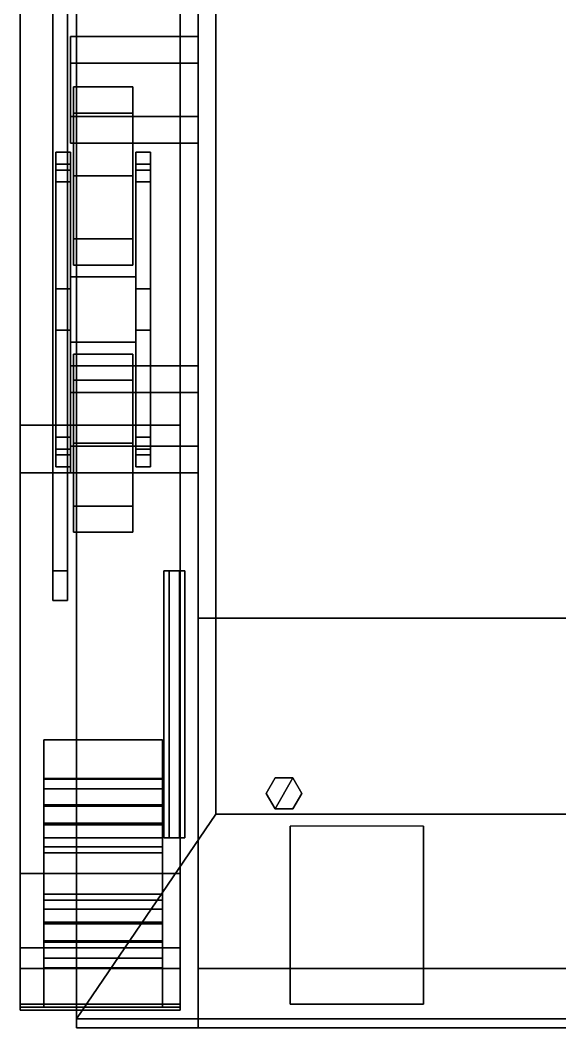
# Model space of a CAD drawing. Header units: millimetres. Extents: x -1.9 to 3, y -4.6 to 12.
# Drawn here: x -1.82 to 0, y -4.58 to -1.185 of the extents above; entities that cross this region are included whole.
import ezdxf

# ---------------------------------------------------------------- set-up
doc = ezdxf.new("R2010")
doc.units = ezdxf.units.MM
for name, color, linetype in [('bogie', 5, 'Continuous'), ('tracks', 3, 'Continuous'), ('wheels', 2, 'Continuous')]:
    doc.layers.add(name, color=color, linetype=linetype)

msp = doc.modelspace()

# ---------------------------------------------------------------- linework, layer by layer
for points in [[(-1.22, 4.22, 0.52), (-1.22, -3.2, 0.52), (-1.22, -3.2, 1.64), (-1.22, 4.47, 1.64)], [(1.22, 4.22, 0.52), (1.22, -3.2, 0.52), (-1.22, -3.2, 0.52), (-1.22, 4.22, 0.52)], [(-1.71, 1.13, 0.48), (-1.71, -3.04, 0.48), (-1.71, -3.04, 1.3), (-1.71, 1.13, 1.3)], [(-1.66, 1.13, 0.48), (-1.66, -3.04, 0.48), (-1.71, -3.04, 0.48), (-1.71, 1.13, 0.48)], [(-1.71, 1.13, 1.3), (-1.71, -3.04, 1.3), (-1.66, -3.04, 1.3), (-1.66, 1.13, 1.3)], [(-1.66, -3.04, 1.3), (-1.66, -3.04, 0.48), (-1.66, 1.13, 0.48), (-1.66, 1.13, 1.3)], [(-1.71, -3.04, 0.48), (-1.71, -3.14, 0.53), (-1.71, -3.14, 1.22), (-1.71, -3.04, 1.3)], [(-1.71, -3.04, 1.3), (-1.71, -3.14, 1.22), (-1.66, -3.14, 1.22), (-1.66, -3.04, 1.3)], [(-1.66, -3.04, 0.48), (-1.66, -3.14, 0.53), (-1.71, -3.14, 0.53), (-1.71, -3.04, 0.48)], [(-1.66, -3.14, 1.22), (-1.66, -3.14, 0.53), (-1.66, -3.04, 0.48), (-1.66, -3.04, 1.3)], [(-1.3175, -3.04, 0.9703), (-1.335, -3.04, 0.94), (-1.335, -3.94, 0.94), (-1.3175, -3.94, 0.9703)], [(-1.335, -3.04, 0.94), (-1.3175, -3.04, 0.9097), (-1.3175, -3.94, 0.9097), (-1.335, -3.94, 0.94)], [(-1.2825, -3.04, 0.9703), (-1.3175, -3.04, 0.9703), (-1.3175, -3.94, 0.9703), (-1.2825, -3.94, 0.9703)], [(-1.3175, -3.04, 0.9097), (-1.2825, -3.04, 0.9097), (-1.2825, -3.94, 0.9097), (-1.3175, -3.94, 0.9097)], [(-1.265, -3.04, 0.94), (-1.2825, -3.04, 0.9703), (-1.2825, -3.94, 0.9703), (-1.265, -3.94, 0.94)], [(-1.2825, -3.04, 0.9097), (-1.265, -3.04, 0.94), (-1.265, -3.94, 0.94), (-1.2825, -3.94, 0.9097)], [(-1.71, -3.14, 1.22), (-1.71, -3.14, 0.53), (-1.66, -3.14, 0.53), (-1.66, -3.14, 1.22)], [(-1.22, -3.2, 0.52), (-1.22, -4.38, 0.67), (-1.22, -4.58, 1.12), (-1.22, -3.2, 1.64)], [(1.22, -3.2, 0.52), (1.22, -4.38, 0.67), (-1.22, -4.38, 0.67), (-1.22, -3.2, 0.52)], [(-1.22, -3.2, 1.64), (-1.22, -4.58, 1.12), (-1.22, -4.58, 1.64), (-1.22, -3.2, 1.64)], [(-0.96, -3.738, 3.35), (-0.99, -3.79, 3.35), (-0.99, -3.79, 3.56), (-0.96, -3.738, 3.56)], [(-0.96, -3.738, 3.56), (-0.99, -3.79, 3.56), (-0.96, -3.842, 3.56), (-0.9, -3.738, 3.56)], [(-0.9, -3.738, 3.35), (-0.96, -3.738, 3.35), (-0.96, -3.738, 3.56), (-0.9, -3.738, 3.56)], [(-0.9, -3.738, 3.56), (-0.96, -3.842, 3.56), (-0.9, -3.842, 3.56), (-0.87, -3.79, 3.56)], [(-0.87, -3.79, 3.35), (-0.9, -3.738, 3.35), (-0.9, -3.738, 3.56), (-0.87, -3.79, 3.56)], [(-0.99, -3.79, 3.35), (-0.96, -3.842, 3.35), (-0.96, -3.842, 3.56), (-0.99, -3.79, 3.56)], [(-0.9, -3.842, 3.35), (-0.87, -3.79, 3.35), (-0.87, -3.79, 3.56), (-0.9, -3.842, 3.56)], [(-0.96, -3.842, 3.35), (-0.9, -3.842, 3.35), (-0.9, -3.842, 3.56), (-0.96, -3.842, 3.56)], [(-0.91, -4.5, 2.26), (-0.91, -4.5, 2.26), (-0.91, -4.5, 3.3), (-0.91, -3.9, 3.3)], [(-0.91, -3.9, 3.3), (-0.91, -4.5, 3.3), (-0.46, -4.5, 3.3), (-0.46, -3.9, 3.3)], [(-0.46, -4.5, 3.3), (-0.46, -4.5, 2.26), (-0.46, -4.5, 2.26), (-0.46, -3.9, 3.3)], [(-1.22, -4.58, 1.12), (-1.22, -4.38, 0.67), (1.22, -4.38, 0.67), (1.22, -4.58, 1.12)], [(-0.91, -4.5, 3.3), (-0.91, -4.5, 2.26), (-0.46, -4.5, 2.26), (-0.46, -4.5, 3.3)], [(-0.46, -4.5, 2.26), (-0.46, -4.5, 2.26), (-0.91, -4.5, 2.26)], [(-1.22, -4.58, 1.64), (-1.22, -4.58, 1.12), (1.22, -4.58, 1.12), (1.22, -4.58, 1.64)]]:
    msp.add_3dface(points)
at = {"color": 0}
for points in [[(-1.63, 1.13, 1.64), (-1.63, -4.58, 1.64), (-1.63, -4.58, 2.18), (-1.63, 1.13, 2.11)], [(-1.63, 1.13, 2.11), (-1.63, -4.55, 2.1796), (-1.16, -3.86, 3.37), (-1.16, 0.28, 3.35)], [(-1.22, 1.13, 1.64), (-1.22, -4.58, 1.64), (-1.63, -4.58, 1.64), (-1.63, 1.13, 1.64)], [(-1.16, 0.28, 3.35), (-1.16, -3.86, 3.37), (1.16, -3.86, 3.37), (1.16, 0.28, 3.35)], [(-1.16, -3.86, 3.37), (-1.63, -4.55, 2.1796), (1.63, -4.55, 2.1796), (1.16, -3.86, 3.37)], [(-1.63, -4.55, 2.1796), (-1.63, -4.58, 2.18), (1.63, -4.58, 2.18), (1.63, -4.55, 2.1796)], [(-1.63, -4.58, 2.18), (-1.63, -4.58, 1.64), (1.63, -4.58, 1.64), (1.63, -4.58, 2.18)]]:
    msp.add_3dface(points, dxfattribs=at)
at = {"layer": 'bogie'}
for points in [[(-1.65, -1.69, 0.45), (-1.65, -1.63, 0.4), (-1.7, -1.63, 0.4), (-1.7, -1.69, 0.45)], [(-1.7, -1.67, 0.31), (-1.7, -1.63, 0.35), (-1.65, -1.63, 0.35), (-1.65, -1.67, 0.31)], [(-1.65, -1.63, 0.4), (-1.65, -1.63, 0.35), (-1.7, -1.63, 0.35), (-1.7, -1.63, 0.4)], [(-1.7, -1.63, 0.4), (-1.7, -1.63, 0.35), (-1.7, -1.67, 0.31), (-1.7, -1.69, 0.45)], [(-1.65, -1.67, 0.31), (-1.65, -1.63, 0.35), (-1.65, -1.63, 0.4), (-1.65, -1.69, 0.45)], [(-1.38, -1.69, 0.45), (-1.38, -1.63, 0.4), (-1.43, -1.63, 0.4), (-1.43, -1.69, 0.45)], [(-1.43, -1.67, 0.31), (-1.43, -1.63, 0.35), (-1.38, -1.63, 0.35), (-1.38, -1.67, 0.31)], [(-1.38, -1.63, 0.4), (-1.38, -1.63, 0.35), (-1.43, -1.63, 0.35), (-1.43, -1.63, 0.4)], [(-1.43, -1.63, 0.4), (-1.43, -1.63, 0.35), (-1.43, -1.67, 0.31), (-1.43, -1.69, 0.45)], [(-1.38, -1.67, 0.31), (-1.38, -1.63, 0.35), (-1.38, -1.63, 0.4), (-1.38, -1.69, 0.45)], [(-1.65, -1.67, 0.31), (-1.65, -1.73, 0.29), (-1.7, -1.73, 0.29), (-1.7, -1.67, 0.31)], [(-1.7, -1.67, 0.31), (-1.7, -1.73, 0.29), (-1.7, -2.09, 0.24), (-1.7, -1.69, 0.45)], [(-1.7, -2.09, 0.24), (-1.7, -2.23, 0.24), (-1.7, -2.63, 0.45), (-1.7, -1.69, 0.45)], [(-1.7, -1.69, 0.45), (-1.7, -2.63, 0.45), (-1.65, -2.63, 0.45), (-1.65, -1.69, 0.45)], [(-1.65, -2.09, 0.24), (-1.65, -1.73, 0.29), (-1.65, -1.67, 0.31), (-1.65, -1.69, 0.45)], [(-1.65, -2.63, 0.45), (-1.65, -2.23, 0.24), (-1.65, -2.09, 0.24), (-1.65, -1.69, 0.45)], [(-1.38, -1.67, 0.31), (-1.38, -1.73, 0.29), (-1.43, -1.73, 0.29), (-1.43, -1.67, 0.31)], [(-1.43, -1.67, 0.31), (-1.43, -1.73, 0.29), (-1.43, -2.09, 0.24), (-1.43, -1.69, 0.45)], [(-1.43, -1.69, 0.45), (-1.43, -2.63, 0.45), (-1.38, -2.63, 0.45), (-1.38, -1.69, 0.45)], [(-1.43, -2.09, 0.24), (-1.43, -2.23, 0.24), (-1.43, -2.63, 0.45), (-1.43, -1.69, 0.45)], [(-1.38, -2.09, 0.24), (-1.38, -1.73, 0.29), (-1.38, -1.67, 0.31), (-1.38, -1.69, 0.45)], [(-1.38, -2.63, 0.45), (-1.38, -2.23, 0.24), (-1.38, -2.09, 0.24), (-1.38, -1.69, 0.45)], [(-1.7, -2.09, 0.24), (-1.7, -1.73, 0.29), (-1.65, -1.73, 0.29), (-1.65, -2.09, 0.24)], [(-1.43, -2.09, 0.24), (-1.43, -1.73, 0.29), (-1.38, -1.73, 0.29), (-1.38, -2.09, 0.24)], [(-1.65, -2.05, 0.33), (-1.65, -2.27, 0.33), (-1.65, -2.27, 1.17), (-1.65, -2.05, 1.17)], [(-1.65, -2.05, 1.17), (-1.65, -2.27, 1.17), (-1.43, -2.27, 1.17), (-1.43, -2.05, 1.17)], [(-1.43, -2.05, 1.17), (-1.43, -2.05, 0.33), (-1.65, -2.05, 0.33), (-1.65, -2.05, 1.17)], [(-1.43, -2.05, 0.33), (-1.43, -2.27, 0.33), (-1.65, -2.27, 0.33), (-1.65, -2.05, 0.33)], [(-1.43, -2.27, 1.17), (-1.43, -2.27, 0.33), (-1.43, -2.05, 0.33), (-1.43, -2.05, 1.17)], [(-1.65, -2.09, 0.24), (-1.65, -2.23, 0.24), (-1.7, -2.23, 0.24), (-1.7, -2.09, 0.24)], [(-1.38, -2.09, 0.24), (-1.38, -2.23, 0.24), (-1.43, -2.23, 0.24), (-1.43, -2.09, 0.24)], [(-1.7, -2.23, 0.24), (-1.7, -2.59, 0.29), (-1.7, -2.65, 0.31), (-1.7, -2.63, 0.45)], [(-1.65, -2.23, 0.24), (-1.65, -2.59, 0.29), (-1.7, -2.59, 0.29), (-1.7, -2.23, 0.24)], [(-1.65, -2.65, 0.31), (-1.65, -2.59, 0.29), (-1.65, -2.23, 0.24), (-1.65, -2.63, 0.45)], [(-1.43, -2.23, 0.24), (-1.43, -2.59, 0.29), (-1.43, -2.65, 0.31), (-1.43, -2.63, 0.45)], [(-1.38, -2.23, 0.24), (-1.38, -2.59, 0.29), (-1.43, -2.59, 0.29), (-1.43, -2.23, 0.24)], [(-1.38, -2.65, 0.31), (-1.38, -2.59, 0.29), (-1.38, -2.23, 0.24), (-1.38, -2.63, 0.45)], [(-1.65, -2.27, 1.17), (-1.65, -2.27, 0.33), (-1.43, -2.27, 0.33), (-1.43, -2.27, 1.17)], [(-1.7, -2.65, 0.31), (-1.7, -2.59, 0.29), (-1.65, -2.59, 0.29), (-1.65, -2.65, 0.31)], [(-1.43, -2.65, 0.31), (-1.43, -2.59, 0.29), (-1.38, -2.59, 0.29), (-1.38, -2.65, 0.31)], [(-1.7, -2.63, 0.45), (-1.7, -2.69, 0.4), (-1.65, -2.69, 0.4), (-1.65, -2.63, 0.45)], [(-1.7, -2.65, 0.31), (-1.7, -2.69, 0.35), (-1.7, -2.69, 0.4), (-1.7, -2.63, 0.45)], [(-1.65, -2.69, 0.4), (-1.65, -2.69, 0.35), (-1.65, -2.65, 0.31), (-1.65, -2.63, 0.45)], [(-1.43, -2.63, 0.45), (-1.43, -2.69, 0.4), (-1.38, -2.69, 0.4), (-1.38, -2.63, 0.45)], [(-1.43, -2.65, 0.31), (-1.43, -2.69, 0.35), (-1.43, -2.69, 0.4), (-1.43, -2.63, 0.45)], [(-1.38, -2.69, 0.4), (-1.38, -2.69, 0.35), (-1.38, -2.65, 0.31), (-1.38, -2.63, 0.45)], [(-1.65, -2.65, 0.31), (-1.65, -2.69, 0.35), (-1.7, -2.69, 0.35), (-1.7, -2.65, 0.31)], [(-1.38, -2.65, 0.31), (-1.38, -2.69, 0.35), (-1.43, -2.69, 0.35), (-1.43, -2.65, 0.31)], [(-1.7, -2.69, 0.4), (-1.7, -2.69, 0.35), (-1.65, -2.69, 0.35), (-1.65, -2.69, 0.4)], [(-1.43, -2.69, 0.4), (-1.43, -2.69, 0.35), (-1.38, -2.69, 0.35), (-1.38, -2.69, 0.4)]]:
    msp.add_3dface(points, dxfattribs=at)
at = {"layer": 'tracks'}
for points in [[(-1.28, 3.71, 0.06), (-1.28, -2.71, 0.06), (-1.82, -2.71, 0.06), (-1.82, 3.71, 0.06)], [(-1.82, 3.71, 0.06), (-1.82, -2.71, 0.06), (-1.28, -2.71, 0.06), (-1.28, 3.71, 0.06)], [(-1.28, -2.55, 1.45), (-1.28, 1.13, 1.45), (-1.82, 1.13, 1.45), (-1.82, -2.55, 1.45)], [(-1.82, -2.55, 1.45), (-1.82, 1.13, 1.45), (-1.28, 1.13, 1.45), (-1.28, -2.55, 1.45)], [(-1.28, -4.06, 1.5), (-1.28, -2.55, 1.45), (-1.82, -2.55, 1.45), (-1.82, -4.06, 1.5)], [(-1.82, -4.06, 1.5), (-1.82, -2.55, 1.45), (-1.28, -2.55, 1.45), (-1.28, -4.06, 1.5)], [(-1.28, -2.71, 0.06), (-1.28, -4.31, 0.63), (-1.82, -4.31, 0.63), (-1.82, -2.71, 0.06)], [(-1.82, -2.71, 0.06), (-1.82, -4.31, 0.63), (-1.28, -4.31, 0.63), (-1.28, -2.71, 0.06)], [(-1.82, -4.38, 1.38), (-1.82, -4.06, 1.5), (-1.28, -4.06, 1.5), (-1.28, -4.38, 1.38)], [(-1.28, -4.38, 1.38), (-1.28, -4.06, 1.5), (-1.82, -4.06, 1.5), (-1.82, -4.38, 1.38)], [(-1.28, -4.31, 0.63), (-1.28, -4.51, 0.84), (-1.82, -4.51, 0.84), (-1.82, -4.31, 0.63)], [(-1.82, -4.31, 0.63), (-1.82, -4.51, 0.84), (-1.28, -4.51, 0.84), (-1.28, -4.31, 0.63)], [(-1.28, -4.5, 1.22), (-1.28, -4.38, 1.38), (-1.82, -4.38, 1.38), (-1.82, -4.5, 1.22)], [(-1.82, -4.5, 1.22), (-1.82, -4.38, 1.38), (-1.28, -4.38, 1.38), (-1.28, -4.5, 1.22)], [(-1.82, -4.52, 1.03), (-1.82, -4.5, 1.22), (-1.28, -4.5, 1.22), (-1.28, -4.52, 1.03)], [(-1.28, -4.52, 1.03), (-1.28, -4.5, 1.22), (-1.82, -4.5, 1.22), (-1.82, -4.52, 1.03)], [(-1.28, -4.51, 0.84), (-1.28, -4.52, 1.03), (-1.82, -4.52, 1.03), (-1.82, -4.51, 0.84)], [(-1.82, -4.51, 0.84), (-1.82, -4.52, 1.03), (-1.28, -4.52, 1.03), (-1.28, -4.51, 0.84)]]:
    msp.add_3dface(points, dxfattribs=at)
at = {"layer": 'wheels'}
for points in [[(-1.22, -1.33, 1.3859), (-1.22, -1.24, 1.23), (-1.65, -1.24, 1.23), (-1.65, -1.33, 1.3859)], [(-1.22, -1.24, 1.23), (-1.22, -1.33, 1.0741), (-1.65, -1.33, 1.0741), (-1.65, -1.24, 1.23)], [(-1.65, -1.51, 1.3859), (-1.65, -1.33, 1.3859), (-1.65, -1.24, 1.23), (-1.65, -1.6, 1.23)], [(-1.65, -1.6, 1.23), (-1.65, -1.24, 1.23), (-1.65, -1.33, 1.0741), (-1.65, -1.51, 1.0741)], [(-1.22, -1.51, 1.3859), (-1.22, -1.33, 1.3859), (-1.65, -1.33, 1.3859), (-1.65, -1.51, 1.3859)], [(-1.22, -1.33, 1.0741), (-1.22, -1.51, 1.0741), (-1.65, -1.51, 1.0741), (-1.65, -1.33, 1.0741)], [(-1.64, -1.9221, 0.5921), (-1.64, -1.41, 0.38), (-1.64, -1.4979, 0.1679), (-1.64, -2.01, 0.38)], [(-1.44, -1.41, 0.38), (-1.44, -1.4979, 0.1679), (-1.64, -1.4979, 0.1679), (-1.64, -1.41, 0.38)], [(-1.64, -1.71, 0.68), (-1.64, -1.4979, 0.5921), (-1.64, -1.41, 0.38), (-1.64, -1.9221, 0.5921)], [(-1.44, -1.4979, 0.5921), (-1.44, -1.41, 0.38), (-1.64, -1.41, 0.38), (-1.64, -1.4979, 0.5921)], [(-1.44, -2.01, 0.38), (-1.44, -1.4979, 0.1679), (-1.44, -1.41, 0.38), (-1.44, -1.9221, 0.5921)], [(-1.44, -1.9221, 0.5921), (-1.44, -1.41, 0.38), (-1.44, -1.4979, 0.5921), (-1.44, -1.71, 0.68)], [(-1.22, -1.6, 1.23), (-1.22, -1.51, 1.3859), (-1.65, -1.51, 1.3859), (-1.65, -1.6, 1.23)], [(-1.22, -1.51, 1.0741), (-1.22, -1.6, 1.23), (-1.65, -1.6, 1.23), (-1.65, -1.51, 1.0741)], [(-1.64, -2.01, 0.38), (-1.64, -1.4979, 0.1679), (-1.64, -1.71, 0.08), (-1.64, -1.9221, 0.1679)], [(-1.44, -1.4979, 0.1679), (-1.44, -1.71, 0.08), (-1.64, -1.71, 0.08), (-1.64, -1.4979, 0.1679)], [(-1.44, -1.71, 0.68), (-1.44, -1.4979, 0.5921), (-1.64, -1.4979, 0.5921), (-1.64, -1.71, 0.68)], [(-1.44, -1.9221, 0.1679), (-1.44, -1.71, 0.08), (-1.44, -1.4979, 0.1679), (-1.44, -2.01, 0.38)], [(-1.44, -1.71, 0.08), (-1.44, -1.9221, 0.1679), (-1.64, -1.9221, 0.1679), (-1.64, -1.71, 0.08)], [(-1.44, -1.9221, 0.5921), (-1.44, -1.71, 0.68), (-1.64, -1.71, 0.68), (-1.64, -1.9221, 0.5921)], [(-1.44, -1.9221, 0.1679), (-1.44, -2.01, 0.38), (-1.64, -2.01, 0.38), (-1.64, -1.9221, 0.1679)], [(-1.44, -2.01, 0.38), (-1.44, -1.9221, 0.5921), (-1.64, -1.9221, 0.5921), (-1.64, -2.01, 0.38)], [(-1.44, -2.3979, 0.5921), (-1.44, -2.31, 0.38), (-1.64, -2.31, 0.38), (-1.64, -2.3979, 0.5921)], [(-1.44, -2.31, 0.38), (-1.44, -2.3979, 0.1679), (-1.64, -2.3979, 0.1679), (-1.64, -2.31, 0.38)], [(-1.64, -2.61, 0.68), (-1.64, -2.3979, 0.5921), (-1.64, -2.31, 0.38), (-1.64, -2.8221, 0.5921)], [(-1.64, -2.8221, 0.5921), (-1.64, -2.31, 0.38), (-1.64, -2.3979, 0.1679), (-1.64, -2.91, 0.38)], [(-1.44, -2.8221, 0.5921), (-1.44, -2.31, 0.38), (-1.44, -2.3979, 0.5921), (-1.44, -2.61, 0.68)], [(-1.44, -2.91, 0.38), (-1.44, -2.3979, 0.1679), (-1.44, -2.31, 0.38), (-1.44, -2.8221, 0.5921)], [(-1.22, -2.44, 1.3859), (-1.22, -2.35, 1.23), (-1.65, -2.35, 1.23), (-1.65, -2.44, 1.3859)], [(-1.65, -2.62, 1.3859), (-1.65, -2.44, 1.3859), (-1.65, -2.35, 1.23), (-1.65, -2.71, 1.23)], [(-1.22, -2.35, 1.23), (-1.22, -2.44, 1.0741), (-1.65, -2.44, 1.0741), (-1.65, -2.35, 1.23)], [(-1.65, -2.71, 1.23), (-1.65, -2.35, 1.23), (-1.65, -2.44, 1.0741), (-1.65, -2.62, 1.0741)], [(-1.44, -2.61, 0.68), (-1.44, -2.3979, 0.5921), (-1.64, -2.3979, 0.5921), (-1.64, -2.61, 0.68)], [(-1.44, -2.3979, 0.1679), (-1.44, -2.61, 0.08), (-1.64, -2.61, 0.08), (-1.64, -2.3979, 0.1679)], [(-1.64, -2.91, 0.38), (-1.64, -2.3979, 0.1679), (-1.64, -2.61, 0.08), (-1.64, -2.8221, 0.1679)], [(-1.44, -2.8221, 0.1679), (-1.44, -2.61, 0.08), (-1.44, -2.3979, 0.1679), (-1.44, -2.91, 0.38)], [(-1.22, -2.44, 1.0741), (-1.22, -2.62, 1.0741), (-1.65, -2.62, 1.0741), (-1.65, -2.44, 1.0741)], [(-1.22, -2.62, 1.3859), (-1.22, -2.44, 1.3859), (-1.65, -2.44, 1.3859), (-1.65, -2.62, 1.3859)], [(-1.44, -2.8221, 0.5921), (-1.44, -2.61, 0.68), (-1.64, -2.61, 0.68), (-1.64, -2.8221, 0.5921)], [(-1.44, -2.61, 0.08), (-1.44, -2.8221, 0.1679), (-1.64, -2.8221, 0.1679), (-1.64, -2.61, 0.08)], [(-1.22, -2.71, 1.23), (-1.22, -2.62, 1.3859), (-1.65, -2.62, 1.3859), (-1.65, -2.71, 1.23)], [(-1.22, -2.62, 1.0741), (-1.22, -2.71, 1.23), (-1.65, -2.71, 1.23), (-1.65, -2.62, 1.0741)], [(-1.44, -2.91, 0.38), (-1.44, -2.8221, 0.5921), (-1.64, -2.8221, 0.5921), (-1.64, -2.91, 0.38)], [(-1.44, -2.8221, 0.1679), (-1.44, -2.91, 0.38), (-1.64, -2.91, 0.38), (-1.64, -2.8221, 0.1679)], [(-1.34, -3.7418, 1.3482), (-1.34, -3.61, 1.03), (-1.74, -3.61, 1.03), (-1.74, -3.7418, 1.3482)], [(-1.34, -3.61, 1.03), (-1.34, -3.7418, 0.7118), (-1.74, -3.7418, 0.7118), (-1.74, -3.61, 1.03)], [(-1.74, -3.61, 1.03), (-1.74, -3.7418, 0.7118), (-1.74, -3.8337, 0.8037), (-1.74, -3.74, 1.03)], [(-1.74, -3.7418, 1.3482), (-1.74, -3.61, 1.03), (-1.74, -3.74, 1.03), (-1.74, -3.8337, 1.2563)], [(-1.34, -3.7418, 0.7118), (-1.34, -3.61, 1.03), (-1.34, -3.74, 1.03), (-1.34, -3.8337, 0.8037)], [(-1.34, -3.61, 1.03), (-1.34, -3.7418, 1.3482), (-1.34, -3.8337, 1.2563), (-1.34, -3.74, 1.03)], [(-1.34, -3.74, 1.03), (-1.34, -3.8337, 1.2563), (-1.74, -3.8337, 1.2563), (-1.74, -3.74, 1.03)], [(-1.34, -3.8337, 0.8037), (-1.34, -3.74, 1.03), (-1.74, -3.74, 1.03), (-1.74, -3.8337, 0.8037)], [(-1.34, -4.06, 1.48), (-1.34, -3.7418, 1.3482), (-1.74, -3.7418, 1.3482), (-1.74, -4.06, 1.48)], [(-1.34, -3.7418, 0.7118), (-1.34, -4.06, 0.58), (-1.74, -4.06, 0.58), (-1.74, -3.7418, 0.7118)], [(-1.74, -3.7418, 0.7118), (-1.74, -4.06, 0.58), (-1.74, -4.06, 0.71), (-1.74, -3.8337, 0.8037)], [(-1.74, -4.06, 1.48), (-1.74, -3.7418, 1.3482), (-1.74, -3.8337, 1.2563), (-1.74, -4.06, 1.35)], [(-1.34, -3.7418, 1.3482), (-1.34, -4.06, 1.48), (-1.34, -4.06, 1.35), (-1.34, -3.8337, 1.2563)], [(-1.34, -4.06, 0.58), (-1.34, -3.7418, 0.7118), (-1.34, -3.8337, 0.8037), (-1.34, -4.06, 0.71)], [(-1.34, -3.8958, 1.044), (-1.34, -3.7747, 1.1139), (-1.74, -3.7747, 1.1139), (-1.74, -3.8958, 1.044)], [(-1.34, -3.7747, 0.9461), (-1.34, -3.8958, 1.016), (-1.74, -3.8958, 1.016), (-1.74, -3.7747, 0.9461)], [(-1.74, -3.9701, 0.8973), (-1.74, -3.8288, 0.8157), (-1.74, -3.7747, 0.9461), (-1.74, -3.9398, 0.9098)], [(-1.74, -3.9398, 0.9098), (-1.74, -3.7747, 0.9461), (-1.74, -3.7747, 0.9461), (-1.74, -3.8958, 1.016)], [(-1.74, -3.8958, 1.044), (-1.74, -3.7747, 1.1139), (-1.74, -3.8288, 1.2443), (-1.74, -3.9398, 1.1502)], [(-1.34, -3.8958, 1.016), (-1.34, -3.7747, 0.9461), (-1.34, -3.8288, 0.8157), (-1.34, -3.9398, 0.9098)], [(-1.34, -3.9398, 1.1502), (-1.34, -3.7747, 1.1139), (-1.34, -3.7747, 1.1139), (-1.34, -3.8958, 1.044)], [(-1.34, -3.9701, 1.1627), (-1.34, -3.8288, 1.2443), (-1.34, -3.7747, 1.1139), (-1.34, -3.9398, 1.1502)], [(-1.34, -3.8288, 1.2443), (-1.34, -3.9701, 1.1627), (-1.74, -3.9701, 1.1627), (-1.74, -3.8288, 1.2443)], [(-1.34, -3.9701, 0.8973), (-1.34, -3.8288, 0.8157), (-1.74, -3.8288, 0.8157), (-1.74, -3.9701, 0.8973)], [(-1.74, -3.9398, 1.1502), (-1.74, -3.8288, 1.2443), (-1.74, -3.8288, 1.2443), (-1.74, -3.9701, 1.1627)], [(-1.34, -3.8337, 1.2563), (-1.34, -4.06, 1.35), (-1.74, -4.06, 1.35), (-1.74, -3.8337, 1.2563)], [(-1.34, -4.06, 0.71), (-1.34, -3.8337, 0.8037), (-1.74, -3.8337, 0.8037), (-1.74, -4.06, 0.71)], [(-1.34, -3.9398, 0.9098), (-1.34, -3.8288, 0.8157), (-1.34, -3.8288, 0.8157), (-1.34, -3.9701, 0.8973)], [(-1.34, -3.9398, 1.1502), (-1.34, -3.89, 1.03), (-1.74, -3.89, 1.03), (-1.74, -3.9398, 1.1502)], [(-1.34, -3.89, 1.03), (-1.34, -3.9398, 0.9098), (-1.74, -3.9398, 0.9098), (-1.74, -3.89, 1.03)], [(-1.74, -4.06, 1.2), (-1.74, -3.9398, 1.1502), (-1.74, -3.89, 1.03), (-1.74, -4.1802, 1.1502)], [(-1.74, -4.1802, 1.1502), (-1.74, -3.89, 1.03), (-1.74, -3.9398, 0.9098), (-1.74, -4.23, 1.03)], [(-1.34, -3.9398, 1.1502), (-1.34, -4.23, 1.03), (-1.34, -4.1802, 0.9098), (-1.34, -3.89, 1.03)], [(-1.34, -3.89, 1.03), (-1.34, -4.1802, 0.9098), (-1.34, -4.06, 0.86), (-1.34, -3.9398, 0.9098)], [(-1.34, -4.06, 1.2), (-1.34, -3.9398, 1.1502), (-1.74, -3.9398, 1.1502), (-1.74, -4.06, 1.2)], [(-1.34, -3.9398, 0.9098), (-1.34, -4.06, 0.86), (-1.74, -4.06, 0.86), (-1.74, -3.9398, 0.9098)], [(-1.74, -4.23, 1.03), (-1.74, -3.9398, 0.9098), (-1.74, -4.06, 0.86), (-1.74, -4.1802, 0.9098)], [(-1.34, -4.06, 1.2), (-1.34, -4.1802, 1.1502), (-1.34, -4.23, 1.03), (-1.34, -3.9398, 1.1502)], [(-1.34, -3.99, 1.171), (-1.34, -3.99, 1.321), (-1.74, -3.99, 1.321), (-1.74, -3.99, 1.171)], [(-1.34, -3.99, 0.739), (-1.34, -3.99, 0.889), (-1.74, -3.99, 0.889), (-1.74, -3.99, 0.739)], [(-1.74, -3.99, 1.171), (-1.74, -3.99, 1.321), (-1.74, -4.06, 1.35), (-1.74, -4.06, 1.2)], [(-1.74, -4.06, 0.86), (-1.74, -4.06, 0.71), (-1.74, -3.99, 0.739), (-1.74, -3.99, 0.889)], [(-1.34, -3.99, 0.889), (-1.34, -3.99, 0.739), (-1.34, -4.06, 0.71), (-1.34, -4.06, 0.86)], [(-1.34, -4.06, 1.2), (-1.34, -4.06, 1.35), (-1.34, -3.99, 1.321), (-1.34, -3.99, 1.171)], [(-1.34, -4.06, 1.35), (-1.34, -4.2863, 1.2563), (-1.74, -4.2863, 1.2563), (-1.74, -4.06, 1.35)], [(-1.34, -4.2863, 0.8037), (-1.34, -4.06, 0.71), (-1.74, -4.06, 0.71), (-1.74, -4.2863, 0.8037)], [(-1.34, -4.1802, 1.1502), (-1.34, -4.06, 1.2), (-1.74, -4.06, 1.2), (-1.74, -4.1802, 1.1502)], [(-1.34, -4.06, 0.86), (-1.34, -4.1802, 0.9098), (-1.74, -4.1802, 0.9098), (-1.74, -4.06, 0.86)], [(-1.34, -4.3782, 1.3482), (-1.34, -4.06, 1.48), (-1.74, -4.06, 1.48), (-1.74, -4.3782, 1.3482)], [(-1.34, -4.06, 0.58), (-1.34, -4.3782, 0.7118), (-1.74, -4.3782, 0.7118), (-1.74, -4.06, 0.58)], [(-1.74, -4.3782, 1.3482), (-1.74, -4.06, 1.48), (-1.74, -4.06, 1.35), (-1.74, -4.2863, 1.2563)], [(-1.74, -4.06, 0.58), (-1.74, -4.3782, 0.7118), (-1.74, -4.2863, 0.8037), (-1.74, -4.06, 0.71)], [(-1.74, -4.06, 1.2), (-1.74, -4.06, 1.35), (-1.74, -4.13, 1.321), (-1.74, -4.13, 1.171)], [(-1.74, -4.13, 0.889), (-1.74, -4.13, 0.739), (-1.74, -4.06, 0.71), (-1.74, -4.06, 0.86)], [(-1.34, -4.06, 1.48), (-1.34, -4.3782, 1.3482), (-1.34, -4.2863, 1.2563), (-1.34, -4.06, 1.35)], [(-1.34, -4.06, 0.86), (-1.34, -4.06, 0.71), (-1.34, -4.13, 0.739), (-1.34, -4.13, 0.889)], [(-1.34, -4.3782, 0.7118), (-1.34, -4.06, 0.58), (-1.34, -4.06, 0.71), (-1.34, -4.2863, 0.8037)], [(-1.34, -4.13, 1.171), (-1.34, -4.13, 1.321), (-1.34, -4.06, 1.35), (-1.34, -4.06, 1.2)], [(-1.34, -4.13, 1.321), (-1.34, -4.13, 1.171), (-1.74, -4.13, 1.171), (-1.74, -4.13, 1.321)], [(-1.34, -4.13, 0.889), (-1.34, -4.13, 0.739), (-1.74, -4.13, 0.739), (-1.74, -4.13, 0.889)], [(-1.34, -4.2912, 0.8157), (-1.34, -4.1499, 0.8973), (-1.74, -4.1499, 0.8973), (-1.74, -4.2912, 0.8157)], [(-1.34, -4.1499, 1.1627), (-1.34, -4.2912, 1.2443), (-1.74, -4.2912, 1.2443), (-1.74, -4.1499, 1.1627)], [(-1.74, -4.1499, 1.1627), (-1.74, -4.2912, 1.2443), (-1.74, -4.3453, 1.1139), (-1.74, -4.1802, 1.1502)], [(-1.74, -4.1802, 0.9098), (-1.74, -4.2912, 0.8157), (-1.74, -4.2912, 0.8157), (-1.74, -4.1499, 0.8973)], [(-1.34, -4.1499, 0.8973), (-1.34, -4.2912, 0.8157), (-1.34, -4.3453, 0.9461), (-1.34, -4.1802, 0.9098)], [(-1.34, -4.1802, 1.1502), (-1.34, -4.2912, 1.2443), (-1.34, -4.2912, 1.2443), (-1.34, -4.1499, 1.1627)], [(-1.34, -4.23, 1.03), (-1.34, -4.1802, 1.1502), (-1.74, -4.1802, 1.1502), (-1.74, -4.23, 1.03)], [(-1.34, -4.1802, 0.9098), (-1.34, -4.23, 1.03), (-1.74, -4.23, 1.03), (-1.74, -4.1802, 0.9098)], [(-1.74, -4.1802, 1.1502), (-1.74, -4.3453, 1.1139), (-1.74, -4.3453, 1.1139), (-1.74, -4.2242, 1.044)], [(-1.74, -4.2242, 1.016), (-1.74, -4.3453, 0.9461), (-1.74, -4.2912, 0.8157), (-1.74, -4.1802, 0.9098)], [(-1.34, -4.2242, 1.044), (-1.34, -4.3453, 1.1139), (-1.34, -4.2912, 1.2443), (-1.34, -4.1802, 1.1502)], [(-1.34, -4.1802, 0.9098), (-1.34, -4.3453, 0.9461), (-1.34, -4.3453, 0.9461), (-1.34, -4.2242, 1.016)], [(-1.34, -4.2242, 1.016), (-1.34, -4.3453, 0.9461), (-1.74, -4.3453, 0.9461), (-1.74, -4.2242, 1.016)], [(-1.34, -4.3453, 1.1139), (-1.34, -4.2242, 1.044), (-1.74, -4.2242, 1.044), (-1.74, -4.3453, 1.1139)], [(-1.34, -4.2863, 1.2563), (-1.34, -4.38, 1.03), (-1.74, -4.38, 1.03), (-1.74, -4.2863, 1.2563)], [(-1.34, -4.38, 1.03), (-1.34, -4.2863, 0.8037), (-1.74, -4.2863, 0.8037), (-1.74, -4.38, 1.03)], [(-1.74, -4.51, 1.03), (-1.74, -4.3782, 1.3482), (-1.74, -4.2863, 1.2563), (-1.74, -4.38, 1.03)], [(-1.74, -4.3782, 0.7118), (-1.74, -4.51, 1.03), (-1.74, -4.38, 1.03), (-1.74, -4.2863, 0.8037)], [(-1.34, -4.51, 1.03), (-1.34, -4.3782, 0.7118), (-1.34, -4.2863, 0.8037), (-1.34, -4.38, 1.03)], [(-1.34, -4.3782, 1.3482), (-1.34, -4.51, 1.03), (-1.34, -4.38, 1.03), (-1.34, -4.2863, 1.2563)], [(-1.34, -4.51, 1.03), (-1.34, -4.3782, 1.3482), (-1.74, -4.3782, 1.3482), (-1.74, -4.51, 1.03)], [(-1.34, -4.3782, 0.7118), (-1.34, -4.51, 1.03), (-1.74, -4.51, 1.03), (-1.74, -4.3782, 0.7118)]]:
    msp.add_3dface(points, dxfattribs=at)

doc.saveas('drawing.dxf')
